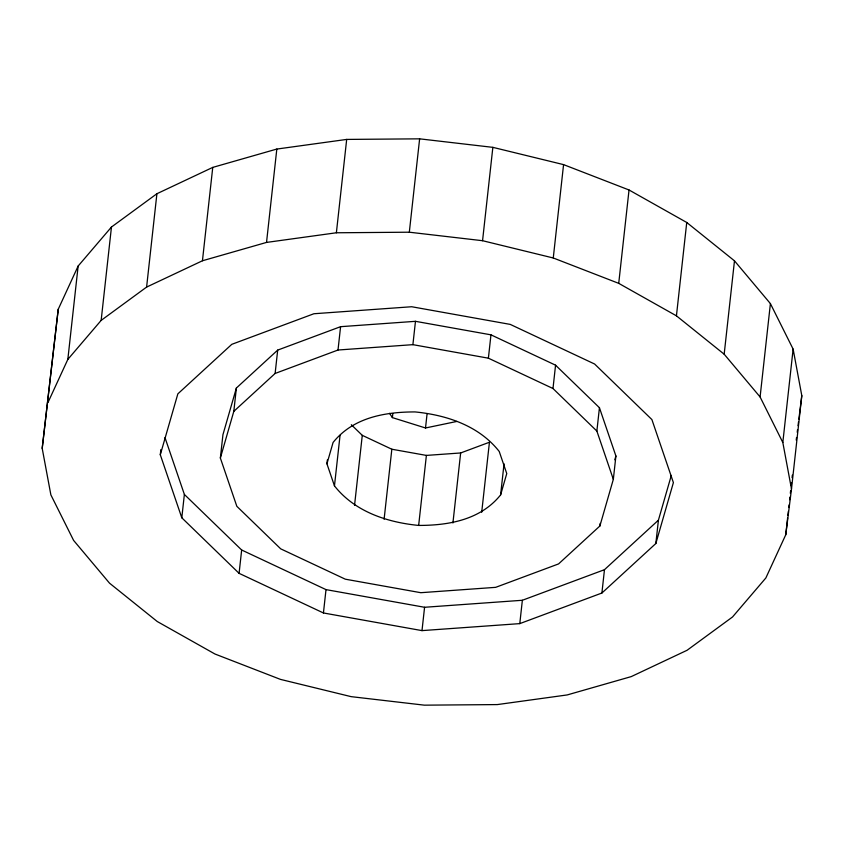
<?xml version="1.0" encoding="UTF-8"?>
<svg xmlns="http://www.w3.org/2000/svg" width="844" height="844" viewBox="0 0 844 844"><rect width="100%" height="100%" fill="white"/><g stroke="black" fill="none" stroke-linecap="round" stroke-linejoin="round"><path stroke-width="1.27" d="M42.2 448.354L58.236 309.242L78.144 266.039L111.461 227.036L156.91 193.73L212.751 167.397L276.821 149.061L346.684 139.418L419.626 138.838L492.854 147.352L563.57 164.622L629.033 189.984L686.742 222.478L734.48 260.838L770.403 303.608L793.128 349.121L801.8 395.646L791.493 489.014L785.764 534.758L765.856 577.961L732.539 616.964L687.09 650.27L631.249 676.603L567.179 694.939L497.316 704.582L424.374 705.162L351.146 696.648L280.43 679.378L214.967 654.016L157.258 621.522L109.52 583.162L73.597 540.392L50.872 494.879L42.2 448.354L58.236 309.242M47.929 402.609L67.836 359.396L78.144 266.039M67.836 359.396L101.153 320.393L111.461 227.036M101.153 320.393L146.603 287.087L156.91 193.73M160.297 454.758L177.852 393.853L231.794 344.331L313.905 313.746L411.693 306.741L510.261 324.402L594.609 364.017L651.895 419.573L673.396 482.599L655.841 543.515L601.899 593.026L519.788 623.621L422 630.616L323.431 612.966L239.084 573.34L181.798 517.783L160.297 454.758L160.866 449.567M146.603 287.087L202.444 260.764L212.751 167.397M181.798 517.783L184.372 494.447L164.981 437.593M220.358 458.018L222.943 434.681L236.383 388.029L277.697 350.102L340.586 326.681L415.47 321.321L490.965 334.836L555.563 365.178L599.44 407.726L615.909 456.003L613.335 479.339L599.884 525.991L558.57 563.919L495.681 587.34L420.797 592.699L345.301 579.184L280.704 548.843L236.826 506.294L220.358 458.018L233.809 411.366L236.383 388.029M202.444 260.764L266.525 242.418L276.821 149.061M239.084 573.34L241.658 550.003L184.372 494.447M233.809 411.366L275.123 373.449L277.697 350.102M266.525 242.418L336.376 232.775L346.684 139.418M275.123 373.449L338.011 350.017L340.586 326.681M326.934 463.799L333.085 442.456C353.119 417.548 384.727 411.925 415.037 411.925C446.645 415.037 478.938 425.682 499.226 451.466L506.759 473.558L500.608 494.911C480.574 519.82 448.966 525.432 418.656 525.432C387.048 522.32 354.754 511.675 334.467 485.891L326.934 463.799L327.356 459.906M334.467 485.891L340.048 435.325M323.431 612.966L326.006 589.618L241.658 550.003M354.543 505.366L362.276 435.346L351.326 424.722M336.376 232.775L409.319 232.205L419.626 138.838M456.836 421.441L425.513 427.982L392.386 417.611L392.819 413.718M384.104 519.25L391.838 449.23L362.276 435.346M338.011 350.017L412.895 344.658L415.47 321.321M425.513 427.982L427.085 413.718M418.656 525.432L426.389 455.412L460.655 452.964L489.436 442.245L481.702 512.266M422 630.616L424.574 607.279L522.362 600.274L604.473 569.689L658.415 520.168L671.318 475.425M791.493 489.014L782.821 442.488L760.096 396.965L724.173 354.206L676.434 315.835L618.726 283.352L553.263 257.979L482.557 240.709L492.854 147.352M452.922 522.985L460.655 452.964M613.335 479.339L596.866 431.073L552.989 388.525L488.391 358.183L490.965 334.836M500.608 494.911L504.047 463.789M553.263 257.979L563.57 164.622M519.788 623.621L522.362 600.274M552.989 388.525L555.563 365.178M596.866 431.073L599.44 407.726M618.726 283.352L629.033 189.984M599.884 525.991L600.168 523.396M601.899 593.026L604.473 569.689M676.434 315.835L686.742 222.478M655.841 543.515L658.415 520.168M724.173 354.206L734.48 260.838M760.096 396.965L770.403 303.608M782.821 442.488L793.128 349.121M785.764 534.758L787.621 517.899M787.906 515.304L788.338 511.411M788.771 507.529L789.056 504.934M789.625 499.743L789.91 497.148M790.343 493.265L790.628 490.67M791.208 485.479L791.493 482.884M792.062 477.704L792.347 475.109M796.23 440.083L796.557 437.477M797.221 432.244L797.548 429.628M798.034 425.714L798.529 421.789M798.857 419.173L801.8 395.646M614.812 459.78L615.909 456.003M409.319 232.205L482.557 240.709M412.895 344.658L488.391 358.183M391.838 449.23L426.389 455.412M326.006 589.618L424.574 607.279M389.538 413.317L392.386 417.611"/></g></svg>
